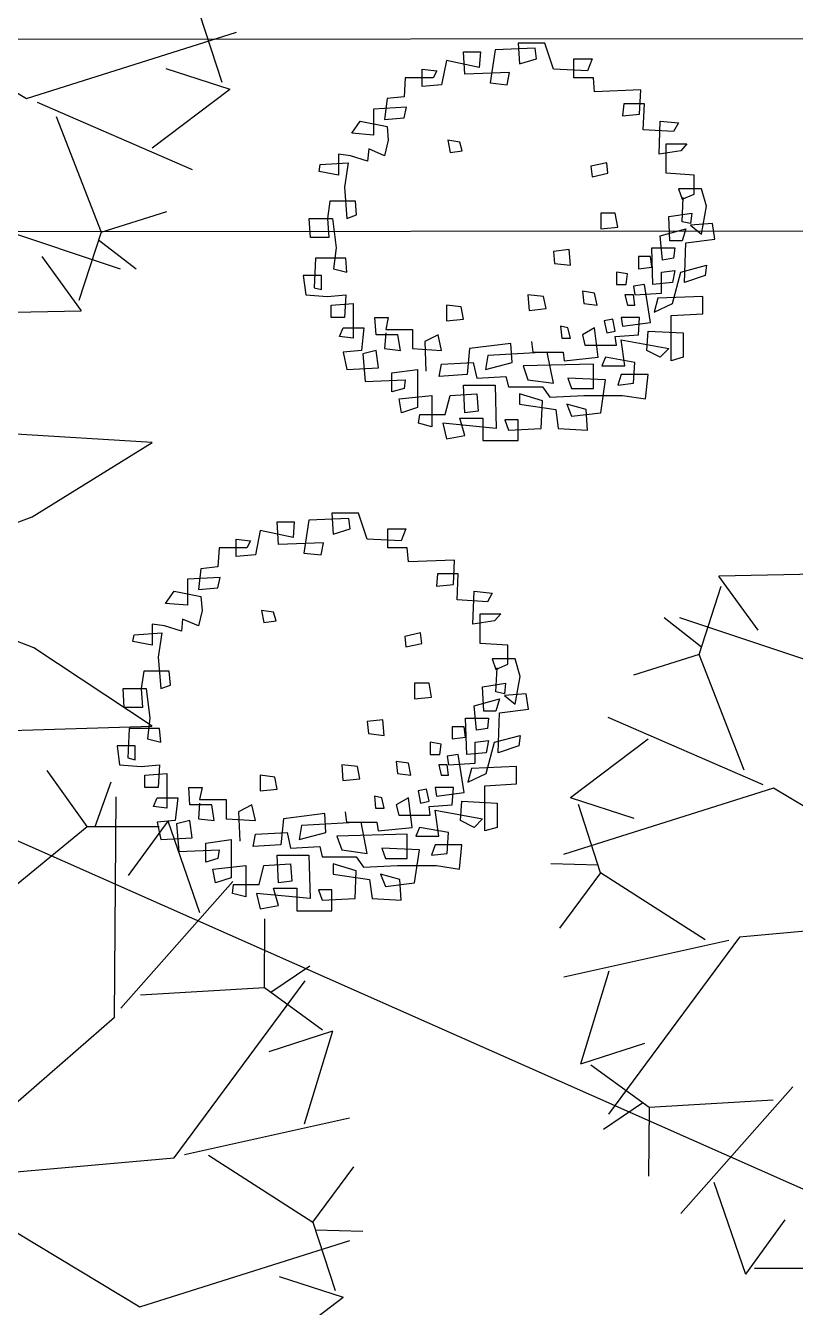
# Model space of a CAD drawing. Header units: millimetres. Extents: x 14950 to 15746, y 1103 to 1809.
# Drawn here: x 15452.535 to 15454.139, y 1468.151 to 1470.82 of the extents above; entities that cross this region are included whole.
import ezdxf
from ezdxf.xclip import XClip

# ---------------------------------------------------------------- set-up
doc = ezdxf.new("R2010")
doc.units = ezdxf.units.MM
doc.header["$LTSCALE"] = 10
doc.header["$MEASUREMENT"] = 0
doc.header["$XCLIPFRAME"] = 2
doc.layers.add('TZ-BASE', color=253, linetype='Continuous')

# ---------------------------------------------------------------- blocks, each defined once
blk = doc.blocks.new('JD-DGHCDGH7DFXH')
at = {"layer": 'TZ-BASE'}
for p, q in [((403.9344, -2.9129), (422.6982, -11.2342)), ((414.7624, -6.0924), (415.204, -6.3573)), ((400.0113, -6.2471), (469.9112, -6.1855)), ((415.5645, -6.181), (415.6108, -6.3233)), ((415.204, -6.3573), (415.6415, -6.2191)), ((416.2281, -6.2416), (416.2307, -6.285)), ((416.2838, -6.2416), (416.2281, -6.2416)), ((416.3015, -6.2958), (416.2838, -6.2416)), ((416.1143, -6.2596), (416.1497, -6.2596)), ((416.1168, -6.3066), (416.1143, -6.2596)), ((416.1497, -6.2596), (416.1472, -6.2922)), ((416.1801, -6.256), (416.17, -6.3247)), ((416.2635, -6.2524), (416.1801, -6.256)), ((416.2661, -6.2741), (416.2635, -6.2524)), ((415.4943, -6.2942), (415.6273, -6.3374)), ((416.0283, -6.2958), (416.0587, -6.2994)), ((416.0283, -6.3319), (416.0283, -6.2958)), ((416.0789, -6.2777), (416.0688, -6.3283)), ((416.1472, -6.2922), (416.0789, -6.2777)), ((416.2307, -6.285), (416.2661, -6.2741)), ((416.3723, -6.2994), (416.3015, -6.2958)), ((416.3445, -6.2741), (416.3824, -6.2741)), ((416.3445, -6.3139), (416.3445, -6.2741)), ((416.3824, -6.2741), (416.3723, -6.2994)), ((415.9929, -6.3139), (415.9904, -6.3536)), ((416.0511, -6.3139), (415.9929, -6.3139)), ((416.0587, -6.2994), (416.0511, -6.3139)), ((416.2104, -6.303), (416.1168, -6.3066)), ((416.17, -6.3247), (416.2054, -6.3283)), ((416.2054, -6.3283), (416.2104, -6.303)), ((416.385, -6.3139), (416.3445, -6.3139)), ((416.3875, -6.3428), (416.385, -6.3139)), ((415.4658, -6.4596), (415.6273, -6.3374)), ((416.0688, -6.3283), (416.0283, -6.3319)), ((416.4836, -6.3392), (416.3875, -6.3428)), ((416.4811, -6.3898), (416.4836, -6.3392)), ((415.2259, -6.3644), (415.5488, -6.5045)), ((415.9954, -6.3753), (415.9271, -6.3789)), ((415.955, -6.3572), (415.9499, -6.4006)), ((415.9904, -6.3536), (415.955, -6.3572)), ((415.9904, -6.397), (415.9954, -6.3753)), ((416.4482, -6.3681), (416.4457, -6.3934)), ((416.4912, -6.3681), (416.4482, -6.3681)), ((416.4887, -6.4223), (416.4912, -6.3681)), ((415.2654, -6.3945), (415.3592, -6.6356)), ((415.8816, -6.4295), (415.8993, -6.4042)), ((415.8993, -6.4042), (415.955, -6.4151)), ((415.9271, -6.3789), (415.9271, -6.4331)), ((415.9499, -6.4006), (415.9904, -6.397)), ((416.4457, -6.3934), (416.4811, -6.3898)), ((416.5216, -6.4729), (416.5241, -6.4042)), ((416.5241, -6.4042), (416.562, -6.4078)), ((415.9271, -6.4331), (415.8816, -6.4295)), ((415.955, -6.4151), (415.9575, -6.444)), ((416.5519, -6.4259), (416.4887, -6.4223)), ((416.562, -6.4078), (416.5519, -6.4259)), ((415.9575, -6.444), (415.9499, -6.4765)), ((416.1067, -6.4476), (416.0814, -6.444)), ((416.0814, -6.444), (416.0865, -6.4693)), ((416.1118, -6.4657), (416.1067, -6.4476)), ((416.5367, -6.4512), (416.5797, -6.4512)), ((416.5367, -6.5127), (416.5367, -6.4512)), ((416.5797, -6.4512), (416.5671, -6.4657)), ((415.8791, -6.4765), (415.8538, -6.4729)), ((415.8538, -6.4729), (415.8538, -6.5163)), ((415.9145, -6.4874), (415.8791, -6.4765)), ((415.917, -6.4621), (415.9145, -6.4874)), ((415.9499, -6.4765), (415.917, -6.4621)), ((416.0865, -6.4693), (416.1118, -6.4657)), ((416.5671, -6.4657), (416.5216, -6.4729)), ((415.8133, -6.5091), (415.8158, -6.4946)), ((415.8538, -6.5163), (415.8133, -6.5091)), ((415.8158, -6.4946), (415.874, -6.491)), ((415.874, -6.491), (415.8664, -6.5416)), ((416.4128, -6.491), (416.3799, -6.4982)), ((416.3799, -6.4982), (416.3824, -6.5199)), ((416.4153, -6.5127), (416.4128, -6.491)), ((416.3824, -6.5199), (416.4153, -6.5127)), ((416.5949, -6.5163), (416.5367, -6.5127)), ((416.5949, -6.556), (416.5949, -6.5163)), ((415.8664, -6.5416), (415.8715, -6.6066)), ((416.562, -6.5452), (416.5696, -6.5669)), ((416.6101, -6.5452), (416.562, -6.5452)), ((416.5696, -6.5669), (416.5949, -6.556)), ((416.5696, -6.6139), (416.5721, -6.5633)), ((416.6202, -6.5813), (416.6101, -6.5452)), ((400.0116, -6.6471), (469.9116, -6.5855)), ((414.964, -6.5663), (415.3991, -6.7117)), ((415.8361, -6.5705), (415.831, -6.6066)), ((415.8892, -6.5705), (415.8361, -6.5705)), ((415.8917, -6.5994), (415.8892, -6.5705)), ((416.6101, -6.6392), (416.6202, -6.5813)), ((415.3592, -6.6356), (415.4961, -6.5923)), ((415.7931, -6.6066), (415.8411, -6.6066)), ((415.7956, -6.6464), (415.7931, -6.6066)), ((415.831, -6.6066), (415.8335, -6.6464)), ((415.8411, -6.6066), (415.8487, -6.6681)), ((415.8715, -6.6066), (415.8917, -6.5994)), ((416.4305, -6.5958), (416.4001, -6.5958)), ((416.4001, -6.5958), (416.4001, -6.6283)), ((416.4356, -6.6247), (416.4305, -6.5958)), ((416.5418, -6.603), (416.5898, -6.5958)), ((416.5443, -6.6536), (416.5418, -6.603)), ((416.5873, -6.6175), (416.5696, -6.6139)), ((416.5898, -6.5958), (416.5873, -6.6175)), ((416.6328, -6.6175), (416.5873, -6.6211)), ((416.6379, -6.65), (416.6328, -6.6175)), ((415.3592, -6.6356), (415.313, -6.7779)), ((416.4001, -6.6283), (416.4356, -6.6247)), ((416.5241, -6.6428), (416.5772, -6.6283)), ((416.5291, -6.6934), (416.5241, -6.6428)), ((416.5772, -6.6283), (416.5696, -6.6536)), ((416.5873, -6.6211), (416.6101, -6.6392)), ((415.3542, -6.6512), (415.4321, -6.7117)), ((415.8335, -6.6464), (415.7956, -6.6464)), ((415.8487, -6.6681), (415.8437, -6.7115)), ((416.3344, -6.6717), (416.3015, -6.6753)), ((416.3369, -6.7042), (416.3344, -6.6717)), ((416.5064, -6.6681), (416.5544, -6.6681)), ((416.5089, -6.744), (416.5064, -6.6681)), ((416.5696, -6.6536), (416.5443, -6.6536)), ((416.5544, -6.6681), (416.5519, -6.6898)), ((416.5747, -6.7404), (416.5772, -6.6573)), ((416.5772, -6.6573), (416.6379, -6.65)), ((415.2359, -6.6859), (415.3181, -6.799)), ((415.8057, -6.6898), (415.8032, -6.7512)), ((415.869, -6.6898), (415.8057, -6.6898)), ((415.8715, -6.7187), (415.869, -6.6898)), ((416.3015, -6.6753), (416.304, -6.7006)), ((416.5038, -6.6862), (416.4786, -6.6862)), ((416.4786, -6.6862), (416.4786, -6.7115)), ((416.5064, -6.7079), (416.5038, -6.6862)), ((416.5519, -6.6898), (416.5291, -6.6934)), ((415.8437, -6.7115), (415.8715, -6.7187)), ((416.304, -6.7006), (416.3369, -6.7042)), ((416.4558, -6.7223), (416.433, -6.7187)), ((416.433, -6.7187), (416.433, -6.744)), ((416.4533, -6.744), (416.4558, -6.7223)), ((416.4786, -6.7115), (416.5064, -6.7079)), ((416.5266, -6.7187), (416.5544, -6.7151)), ((416.5266, -6.7621), (416.5266, -6.7187)), ((416.5544, -6.7151), (416.5494, -6.7404)), ((416.5494, -6.7838), (416.5671, -6.7187)), ((416.5671, -6.7187), (416.6202, -6.7042)), ((416.6202, -6.7042), (416.6177, -6.7259)), ((415.7804, -6.7259), (415.7855, -6.7657)), ((415.8184, -6.7259), (415.7804, -6.7259)), ((415.8032, -6.7512), (415.8184, -6.7548)), ((415.8184, -6.7548), (415.8184, -6.7259)), ((416.433, -6.744), (416.4533, -6.744)), ((416.4912, -6.744), (416.4684, -6.7476)), ((416.4684, -6.7476), (416.471, -6.7657)), ((416.5038, -6.8235), (416.4912, -6.744)), ((416.5494, -6.7404), (416.5089, -6.744)), ((416.6177, -6.7259), (416.5747, -6.7404)), ((415.7855, -6.7657), (415.831, -6.7693)), ((415.831, -6.7693), (415.869, -6.7657)), ((415.869, -6.7657), (415.8664, -6.8127)), ((416.2813, -6.7693), (416.2484, -6.7657)), ((416.2484, -6.7657), (416.2509, -6.7982)), ((416.2863, -6.7946), (416.2813, -6.7693)), ((416.3875, -6.7621), (416.3622, -6.7585)), ((416.3622, -6.7585), (416.3647, -6.7838)), ((416.3926, -6.7874), (416.3875, -6.7621)), ((416.4684, -6.7657), (416.4507, -6.7657)), ((416.4507, -6.7657), (416.4558, -6.7874)), ((416.471, -6.7874), (416.4684, -6.7657)), ((416.471, -6.7657), (416.5266, -6.7621)), ((416.519, -6.7729), (416.5114, -6.8018)), ((416.6126, -6.7693), (416.519, -6.7729)), ((416.6126, -6.8055), (416.6126, -6.7693)), ((415.1156, -6.8029), (415.3181, -6.799)), ((415.8386, -6.7874), (415.8841, -6.7838)), ((415.8386, -6.8127), (415.8386, -6.7874)), ((415.8841, -6.7838), (415.8841, -6.8561)), ((416.1093, -6.791), (416.0789, -6.7874)), ((416.0789, -6.7874), (416.0789, -6.8199)), ((416.1143, -6.8163), (416.1093, -6.791)), ((416.2509, -6.7982), (416.2863, -6.7946)), ((416.3647, -6.7838), (416.3926, -6.7874)), ((416.4558, -6.7874), (416.471, -6.7874)), ((416.5114, -6.8018), (416.5494, -6.7838)), ((416.5468, -6.8091), (416.6126, -6.8055)), ((415.8664, -6.8127), (415.8386, -6.8127)), ((415.9297, -6.8127), (415.9575, -6.8127)), ((415.9322, -6.8488), (415.9297, -6.8127)), ((415.9575, -6.8127), (415.9524, -6.838)), ((416.0789, -6.8199), (416.1143, -6.8163)), ((416.3318, -6.8344), (416.3167, -6.8308)), ((416.3167, -6.8308), (416.3192, -6.8561)), ((416.4254, -6.8163), (416.4077, -6.8199)), ((416.4077, -6.8199), (416.4128, -6.8452)), ((416.4305, -6.8416), (416.4254, -6.8163)), ((416.4431, -6.8127), (416.4457, -6.8308)), ((416.4811, -6.8127), (416.4431, -6.8127)), ((416.4457, -6.8308), (416.5038, -6.8235)), ((416.4786, -6.8488), (416.4811, -6.8127)), ((416.5468, -6.903), (416.5468, -6.8091)), ((415.8563, -6.8524), (415.8639, -6.8344)), ((415.8841, -6.8561), (415.8563, -6.8524)), ((415.8639, -6.8344), (415.9069, -6.8344)), ((415.9069, -6.8344), (415.9018, -6.8814)), ((415.9777, -6.8488), (415.9322, -6.8488)), ((415.9524, -6.8452), (415.9499, -6.8777)), ((415.9524, -6.838), (416.0081, -6.838)), ((415.9828, -6.8814), (415.9777, -6.8488)), ((416.0081, -6.838), (416.0081, -6.8777)), ((416.0612, -6.8488), (416.0334, -6.8633)), ((416.0688, -6.8814), (416.0612, -6.8488)), ((416.3192, -6.8561), (416.3369, -6.8561)), ((416.3369, -6.8561), (416.3318, -6.8344)), ((416.3875, -6.8344), (416.3622, -6.8488)), ((416.3622, -6.8488), (416.3673, -6.8705)), ((416.3951, -6.8958), (416.3875, -6.8344)), ((416.4128, -6.8452), (416.4305, -6.8416)), ((416.4305, -6.8524), (416.4786, -6.8488)), ((416.433, -6.8705), (416.4305, -6.8524)), ((416.4963, -6.8814), (416.4988, -6.8416)), ((416.4988, -6.8416), (416.5721, -6.8452)), ((416.5721, -6.8452), (416.5721, -6.8958)), ((415.9018, -6.8814), (415.8639, -6.885)), ((415.8639, -6.885), (415.8715, -6.9211)), ((415.9322, -6.8814), (415.9044, -6.8886)), ((415.9372, -6.9175), (415.9322, -6.8814)), ((415.9499, -6.8777), (415.9828, -6.8814)), ((416.0081, -6.8777), (416.0688, -6.8814)), ((416.0334, -6.8633), (416.0359, -6.9247)), ((416.127, -6.8777), (416.1219, -6.932)), ((416.213, -6.8669), (416.127, -6.8777)), ((416.2888, -6.885), (416.1649, -6.8922)), ((416.2155, -6.9067), (416.213, -6.8669)), ((416.256, -6.8633), (416.2585, -6.885)), ((416.2585, -6.885), (416.3217, -6.885)), ((416.3015, -6.95), (416.2888, -6.885)), ((416.3217, -6.885), (416.3243, -6.903)), ((416.3673, -6.8705), (416.433, -6.8705)), ((416.4431, -6.8597), (416.5418, -6.8777)), ((416.4507, -6.9139), (416.4431, -6.8597)), ((416.5241, -6.8958), (416.4963, -6.8814)), ((416.5418, -6.8777), (416.5241, -6.8958)), ((415.9044, -6.8886), (415.9094, -6.9464)), ((416.0637, -6.9356), (416.0688, -6.9103)), ((416.0688, -6.9103), (416.1345, -6.9067)), ((416.1345, -6.9067), (416.1421, -6.9392)), ((416.1649, -6.8922), (416.1598, -6.9211)), ((416.1598, -6.9211), (416.2155, -6.9067)), ((416.385, -6.9103), (416.2383, -6.9139)), ((416.3243, -6.903), (416.3951, -6.8958)), ((416.385, -6.9609), (416.385, -6.9103)), ((416.4103, -6.8958), (416.4027, -6.9139)), ((416.471, -6.9067), (416.4103, -6.8958)), ((416.4684, -6.95), (416.471, -6.9067)), ((416.5721, -6.8958), (416.5468, -6.903)), ((415.8715, -6.9211), (415.9372, -6.9175)), ((415.9651, -6.9283), (416.0182, -6.9211)), ((415.9651, -6.9681), (415.9651, -6.9283)), ((416.0182, -6.9211), (416.0182, -7.0006)), ((416.1219, -6.932), (416.0637, -6.9356)), ((416.1421, -6.9392), (416.2028, -6.9356)), ((416.2028, -6.9356), (416.2079, -6.9573)), ((416.2383, -6.9139), (416.2484, -6.9428)), ((416.3318, -6.9392), (416.3394, -6.9609)), ((416.4103, -6.9428), (416.3318, -6.9392)), ((416.4027, -6.9139), (416.4507, -6.9139)), ((416.4431, -6.932), (416.4356, -6.9537)), ((416.4988, -6.932), (416.4431, -6.932)), ((416.4937, -6.9826), (416.4988, -6.932)), ((415.9094, -6.9464), (415.9929, -6.9428)), ((415.9904, -6.9609), (415.9651, -6.9681)), ((415.9929, -6.9428), (415.9904, -6.9609)), ((416.1143, -6.9537), (416.1801, -6.9537)), ((416.1168, -7.0115), (416.1143, -6.9537)), ((416.1801, -6.9537), (416.1826, -7.044)), ((416.2079, -6.9573), (416.2787, -6.9573)), ((416.2484, -6.9428), (416.3015, -6.95)), ((416.2787, -6.9573), (416.2939, -6.979)), ((416.3394, -6.9609), (416.385, -6.9609)), ((416.4001, -7.0115), (416.4103, -6.9428)), ((416.4356, -6.9537), (416.4684, -6.95)), ((415.9802, -6.9826), (416.0485, -6.9753)), ((415.9853, -7.0115), (415.9802, -6.9826)), ((416.0485, -6.9753), (416.0485, -7.0404)), ((416.0764, -7.0151), (416.0865, -6.9753)), ((416.0865, -6.9753), (416.1421, -6.9717)), ((416.1421, -6.9717), (416.1447, -7.0079)), ((416.2307, -6.9717), (416.2307, -6.9934)), ((416.2787, -6.9862), (416.2307, -6.9717)), ((416.2762, -7.044), (416.2787, -6.9862)), ((416.2939, -6.979), (416.3647, -6.9753)), ((416.3647, -6.9753), (416.4457, -6.9753)), ((416.4457, -6.9753), (416.4937, -6.9826)), ((416.0182, -7.0006), (415.9853, -7.0115)), ((416.0207, -7.0332), (416.0232, -7.0151)), ((416.0232, -7.0151), (416.0764, -7.0151)), ((416.1447, -7.0079), (416.1168, -7.0115)), ((416.2307, -6.9934), (416.3065, -7.0043)), ((416.3065, -7.0043), (416.3116, -7.044)), ((416.3293, -6.9934), (416.3394, -7.0187)), ((416.3698, -7.0043), (416.3293, -6.9934)), ((416.3394, -7.0187), (416.4001, -7.0115)), ((416.3723, -7.0476), (416.3698, -7.0043)), ((416.0485, -7.0404), (416.0207, -7.0332)), ((416.0713, -7.0332), (416.0789, -7.0657)), ((416.1826, -7.044), (416.0713, -7.0332)), ((416.1067, -7.0223), (416.1548, -7.0223)), ((416.1168, -7.0585), (416.1067, -7.0223)), ((416.1548, -7.0223), (416.1548, -7.0693)), ((416.2003, -7.0259), (416.2079, -7.0476)), ((416.2281, -7.0259), (416.2003, -7.0259)), ((416.2079, -7.0476), (416.2762, -7.044)), ((416.2281, -7.0693), (416.2281, -7.0259)), ((416.3116, -7.044), (416.3723, -7.0476)), ((416.0789, -7.0657), (416.1168, -7.0585)), ((416.1548, -7.0693), (416.2281, -7.0693)), ((415.8756, -7.2313), (415.7922, -7.2349)), ((415.8402, -7.2205), (415.8428, -7.2639)), ((415.8959, -7.2205), (415.8402, -7.2205)), ((415.8782, -7.253), (415.8756, -7.2313)), ((415.9136, -7.2747), (415.8959, -7.2205)), ((415.691, -7.2566), (415.6809, -7.3072)), ((415.7593, -7.2711), (415.691, -7.2566)), ((415.7264, -7.2386), (415.7618, -7.2386)), ((415.7289, -7.2855), (415.7264, -7.2386)), ((415.7618, -7.2386), (415.7593, -7.2711)), ((415.7922, -7.2349), (415.782, -7.3036)), ((415.8428, -7.2639), (415.8782, -7.253)), ((415.9566, -7.253), (415.9945, -7.253)), ((415.9566, -7.2928), (415.9566, -7.253)), ((415.9945, -7.253), (415.9844, -7.2783)), ((415.6404, -7.2747), (415.6708, -7.2783)), ((415.6404, -7.3108), (415.6404, -7.2747)), ((415.6708, -7.2783), (415.6632, -7.2928)), ((415.8225, -7.2819), (415.7289, -7.2855)), ((415.8175, -7.3072), (415.8225, -7.2819)), ((415.9844, -7.2783), (415.9136, -7.2747)), ((415.605, -7.2928), (415.6025, -7.3325)), ((415.6632, -7.2928), (415.605, -7.2928)), ((415.6809, -7.3072), (415.6404, -7.3108)), ((415.782, -7.3036), (415.8175, -7.3072)), ((415.9971, -7.2928), (415.9566, -7.2928)), ((415.9996, -7.3217), (415.9971, -7.2928)), ((415.567, -7.3361), (415.562, -7.3795)), ((415.6025, -7.3325), (415.567, -7.3361)), ((416.0957, -7.3181), (415.9996, -7.3217)), ((416.0932, -7.3687), (416.0957, -7.3181)), ((415.6075, -7.3542), (415.5392, -7.3578)), ((415.5392, -7.3578), (415.5392, -7.4121)), ((415.6025, -7.3759), (415.6075, -7.3542)), ((416.0603, -7.347), (416.0578, -7.3723)), ((416.1033, -7.347), (416.0603, -7.347)), ((416.1008, -7.4012), (416.1033, -7.347)), ((416.8488, -7.3474), (416.6464, -7.3514)), ((416.7285, -7.4644), (416.6464, -7.3514)), ((415.4937, -7.4084), (415.5114, -7.3831)), ((415.5114, -7.3831), (415.567, -7.394)), ((415.562, -7.3795), (415.6025, -7.3759)), ((416.0578, -7.3723), (416.0932, -7.3687)), ((416.1336, -7.4518), (416.1362, -7.3831)), ((416.1362, -7.3831), (416.1741, -7.3868)), ((416.1741, -7.3868), (416.164, -7.4048)), ((416.6052, -7.5148), (416.6514, -7.3724)), ((415.5392, -7.4121), (415.4937, -7.4084)), ((415.567, -7.394), (415.5696, -7.4229)), ((416.164, -7.4048), (416.1008, -7.4012)), ((415.5291, -7.441), (415.5266, -7.4663)), ((415.562, -7.4554), (415.5291, -7.441)), ((415.5696, -7.4229), (415.562, -7.4554)), ((415.7188, -7.4265), (415.6935, -7.4229)), ((415.6935, -7.4229), (415.6986, -7.4482)), ((415.6986, -7.4482), (415.7239, -7.4446)), ((415.7239, -7.4446), (415.7188, -7.4265)), ((416.1792, -7.4446), (416.1336, -7.4518)), ((416.1488, -7.4301), (416.1918, -7.4301)), ((416.1488, -7.4916), (416.1488, -7.4301)), ((416.1918, -7.4301), (416.1792, -7.4446)), ((416.6103, -7.4992), (416.5323, -7.4386)), ((417.0005, -7.584), (416.5653, -7.4387)), ((415.4279, -7.4735), (415.4861, -7.4699)), ((415.4912, -7.4554), (415.4659, -7.4518)), ((415.4659, -7.4518), (415.4659, -7.4952)), ((415.4861, -7.4699), (415.4785, -7.5205)), ((415.5266, -7.4663), (415.4912, -7.4554)), ((416.0249, -7.4699), (415.992, -7.4771)), ((416.0274, -7.4916), (416.0249, -7.4699)), ((415.4254, -7.488), (415.4279, -7.4735)), ((415.4659, -7.4952), (415.4254, -7.488)), ((415.992, -7.4771), (415.9945, -7.4988)), ((415.9945, -7.4988), (416.0274, -7.4916)), ((416.207, -7.4952), (416.1488, -7.4916)), ((416.207, -7.5349), (416.207, -7.4952)), ((415.4785, -7.5205), (415.4836, -7.5856)), ((416.1741, -7.5241), (416.1817, -7.5458)), ((416.2222, -7.5241), (416.1741, -7.5241)), ((416.2323, -7.5603), (416.2222, -7.5241)), ((416.6052, -7.5148), (416.4683, -7.558)), ((416.699, -7.7558), (416.6052, -7.5148)), ((415.4482, -7.5494), (415.4431, -7.5856)), ((415.5013, -7.5494), (415.4482, -7.5494)), ((415.5038, -7.5783), (415.5013, -7.5494)), ((416.1817, -7.5458), (416.207, -7.5349)), ((416.1817, -7.5928), (416.1842, -7.5422)), ((415.4836, -7.5856), (415.5038, -7.5783)), ((416.0426, -7.5747), (416.0122, -7.5747)), ((416.0122, -7.5747), (416.0122, -7.6072)), ((416.0476, -7.6036), (416.0426, -7.5747)), ((416.1539, -7.5819), (416.2019, -7.5747)), ((416.2019, -7.5747), (416.1994, -7.5964)), ((416.2222, -7.6181), (416.2323, -7.5603)), ((415.4052, -7.5856), (415.4532, -7.5856)), ((415.4077, -7.6253), (415.4052, -7.5856)), ((415.4431, -7.5856), (415.4456, -7.6253)), ((415.4532, -7.5856), (415.4608, -7.647)), ((416.0122, -7.6072), (416.0476, -7.6036)), ((416.1564, -7.6325), (416.1539, -7.5819)), ((416.1994, -7.5964), (416.1817, -7.5928)), ((416.2449, -7.5964), (416.1994, -7.6)), ((416.1994, -7.6), (416.2222, -7.6181)), ((416.25, -7.6289), (416.2449, -7.5964)), ((415.4456, -7.6253), (415.4077, -7.6253)), ((416.1362, -7.6217), (416.1893, -7.6072)), ((416.1412, -7.6723), (416.1362, -7.6217)), ((416.1817, -7.6325), (416.1564, -7.6325)), ((416.1893, -7.6072), (416.1817, -7.6325)), ((416.1893, -7.6362), (416.25, -7.6289)), ((415.4608, -7.647), (415.4557, -7.6904)), ((415.9465, -7.6506), (415.9136, -7.6542)), ((415.9136, -7.6542), (415.9161, -7.6795)), ((415.949, -7.6831), (415.9465, -7.6506)), ((416.1185, -7.647), (416.1665, -7.647)), ((416.121, -7.7229), (416.1185, -7.647)), ((416.1665, -7.647), (416.164, -7.6687)), ((416.1868, -7.7193), (416.1893, -7.6362)), ((416.7386, -7.7859), (416.4156, -7.6458)), ((415.4178, -7.6687), (415.4153, -7.7301)), ((415.481, -7.6687), (415.4178, -7.6687)), ((415.4836, -7.6976), (415.481, -7.6687)), ((415.9161, -7.6795), (415.949, -7.6831)), ((416.1159, -7.6651), (416.0906, -7.6651)), ((416.0906, -7.6651), (416.0906, -7.6904)), ((416.1185, -7.6868), (416.1159, -7.6651)), ((416.164, -7.6687), (416.1412, -7.6723)), ((416.1792, -7.6976), (416.2323, -7.6831)), ((416.2323, -7.6831), (416.2298, -7.7048)), ((415.3925, -7.7048), (415.3976, -7.7446)), ((415.4305, -7.7048), (415.3925, -7.7048)), ((415.4305, -7.7338), (415.4305, -7.7048)), ((415.4557, -7.6904), (415.4836, -7.6976)), ((416.0679, -7.7012), (416.0451, -7.6976)), ((416.0451, -7.6976), (416.0451, -7.7229)), ((416.0653, -7.7229), (416.0679, -7.7012)), ((416.0906, -7.6904), (416.1185, -7.6868)), ((416.1387, -7.6976), (416.1665, -7.694)), ((416.1387, -7.741), (416.1387, -7.6976)), ((416.1665, -7.694), (416.1615, -7.7193)), ((416.1615, -7.7627), (416.1792, -7.6976)), ((416.2298, -7.7048), (416.1868, -7.7193)), ((416.4987, -7.6908), (416.3372, -7.8129)), ((415.4153, -7.7301), (415.4305, -7.7338)), ((415.9996, -7.741), (415.9743, -7.7374)), ((415.9743, -7.7374), (415.9768, -7.7627)), ((416.0451, -7.7229), (416.0653, -7.7229)), ((416.1033, -7.7229), (416.0805, -7.7265)), ((416.0805, -7.7265), (416.0831, -7.7446)), ((416.1159, -7.8024), (416.1033, -7.7229)), ((416.1615, -7.7193), (416.121, -7.7229)), ((415.3306, -7.8728), (415.2472, -7.756)), ((415.3976, -7.7446), (415.4431, -7.7482)), ((415.4431, -7.7482), (415.481, -7.7446)), ((415.4507, -7.7663), (415.4962, -7.7627)), ((415.4507, -7.7916), (415.4507, -7.7663)), ((415.481, -7.7446), (415.4785, -7.7916)), ((415.4962, -7.7627), (415.4962, -7.835)), ((415.7213, -7.7699), (415.691, -7.7663)), ((415.691, -7.7663), (415.691, -7.7988)), ((415.8933, -7.7482), (415.8605, -7.7446)), ((415.8605, -7.7446), (415.863, -7.7771)), ((415.8984, -7.7735), (415.8933, -7.7482)), ((415.9768, -7.7627), (416.0046, -7.7663)), ((416.0046, -7.7663), (415.9996, -7.741)), ((416.0805, -7.7446), (416.0628, -7.7446)), ((416.0628, -7.7446), (416.0679, -7.7663)), ((416.0679, -7.7663), (416.0831, -7.7663)), ((416.0831, -7.7663), (416.0805, -7.7446)), ((416.0831, -7.7446), (416.1387, -7.741)), ((416.1311, -7.7518), (416.1235, -7.7807)), ((416.1235, -7.7807), (416.1615, -7.7627)), ((416.2247, -7.7482), (416.1311, -7.7518)), ((416.2247, -7.7844), (416.2247, -7.7482)), ((415.347, -7.8728), (415.3805, -7.7799)), ((415.4785, -7.7916), (415.4507, -7.7916)), ((415.5418, -7.7916), (415.5696, -7.7916)), ((415.5443, -7.8277), (415.5418, -7.7916)), ((415.5696, -7.7916), (415.5645, -7.8169)), ((415.7264, -7.7952), (415.7213, -7.7699)), ((415.863, -7.7771), (415.8984, -7.7735)), ((416.0552, -7.7916), (416.0578, -7.8097)), ((416.0932, -7.7916), (416.0552, -7.7916)), ((416.0906, -7.8277), (416.0932, -7.7916)), ((416.1589, -7.788), (416.2247, -7.7844)), ((416.1589, -7.882), (416.1589, -7.788)), ((416.7604, -7.793), (416.3229, -7.9312)), ((417.2021, -8.058), (416.7604, -7.793)), ((415.3869, -8.2701), (415.3907, -7.8113)), ((415.4684, -7.8313), (415.476, -7.8133)), ((415.476, -7.8133), (415.519, -7.8133)), ((415.519, -7.8133), (415.5139, -7.8603)), ((415.5645, -7.8169), (415.6202, -7.8169)), ((415.6202, -7.8169), (415.6202, -7.8566)), ((415.691, -7.7988), (415.7264, -7.7952)), ((415.9439, -7.8133), (415.9288, -7.8097)), ((415.9288, -7.8097), (415.9313, -7.835)), ((415.949, -7.835), (415.9439, -7.8133)), ((415.9996, -7.8133), (415.9743, -7.8277)), ((416.0072, -7.8747), (415.9996, -7.8133)), ((416.0375, -7.7952), (416.0198, -7.7988)), ((416.0198, -7.7988), (416.0249, -7.8241)), ((416.0426, -7.8205), (416.0375, -7.7952)), ((416.0578, -7.8097), (416.1159, -7.8024)), ((416.4701, -7.8561), (416.3372, -7.8129)), ((415.4962, -7.835), (415.4684, -7.8313)), ((415.5898, -7.8277), (415.5443, -7.8277)), ((415.5645, -7.8241), (415.562, -7.8566)), ((415.5949, -7.8603), (415.5898, -7.8277)), ((415.6733, -7.8277), (415.6455, -7.8422)), ((415.6455, -7.8422), (415.648, -7.9036)), ((415.6809, -7.8603), (415.6733, -7.8277)), ((415.8251, -7.8458), (415.739, -7.8566)), ((415.8276, -7.8856), (415.8251, -7.8458)), ((415.8681, -7.8422), (415.8706, -7.8639)), ((415.9313, -7.835), (415.949, -7.835)), ((415.9743, -7.8277), (415.9793, -7.8494)), ((416.0249, -7.8241), (416.0426, -7.8205)), ((416.0426, -7.8313), (416.0906, -7.8277)), ((416.0451, -7.8494), (416.0426, -7.8313)), ((416.0552, -7.8386), (416.1539, -7.8566)), ((416.0628, -7.8928), (416.0552, -7.8386)), ((416.1083, -7.8603), (416.1109, -7.8205)), ((416.1109, -7.8205), (416.1842, -7.8241)), ((416.1842, -7.8241), (416.1842, -7.8747)), ((416.3999, -7.9693), (416.3536, -7.827)), ((415.1303, -8.0365), (415.3306, -7.8728)), ((415.3306, -7.8728), (415.4803, -7.8728)), ((415.4166, -7.9746), (415.4988, -7.8615)), ((415.5139, -7.8603), (415.476, -7.8639)), ((415.476, -7.8639), (415.4836, -7.9)), ((415.5651, -8.0528), (415.4988, -7.8615)), ((415.5443, -7.8603), (415.5165, -7.8675)), ((415.5165, -7.8675), (415.5215, -7.9253)), ((415.5493, -7.8964), (415.5443, -7.8603)), ((415.562, -7.8566), (415.5949, -7.8603)), ((415.6202, -7.8566), (415.6809, -7.8603)), ((415.739, -7.8566), (415.734, -7.9109)), ((415.777, -7.8711), (415.7719, -7.9)), ((415.9009, -7.8639), (415.777, -7.8711)), ((415.8706, -7.8639), (415.9338, -7.8639)), ((415.9136, -7.9289), (415.9009, -7.8639)), ((415.9338, -7.8639), (415.9363, -7.882)), ((415.9793, -7.8494), (416.0451, -7.8494)), ((416.1362, -7.8747), (416.1083, -7.8603)), ((416.1539, -7.8566), (416.1362, -7.8747)), ((415.4836, -7.9), (415.5493, -7.8964)), ((415.5772, -7.9073), (415.6303, -7.9)), ((415.6303, -7.9), (415.6303, -7.9795)), ((415.6758, -7.9145), (415.6809, -7.8892)), ((415.6809, -7.8892), (415.7466, -7.8856)), ((415.7466, -7.8856), (415.7542, -7.9181)), ((415.7719, -7.9), (415.8276, -7.8856)), ((415.9971, -7.8892), (415.8503, -7.8928)), ((415.8503, -7.8928), (415.8605, -7.9217)), ((415.9363, -7.882), (416.0072, -7.8747)), ((415.9971, -7.9398), (415.9971, -7.8892)), ((416.0223, -7.8747), (416.0148, -7.8928)), ((416.0148, -7.8928), (416.0628, -7.8928)), ((416.0831, -7.8856), (416.0223, -7.8747)), ((416.0805, -7.9289), (416.0831, -7.8856)), ((416.1842, -7.8747), (416.1589, -7.882)), ((415.5215, -7.9253), (415.605, -7.9217)), ((415.5772, -7.947), (415.5772, -7.9073)), ((415.605, -7.9217), (415.6025, -7.9398)), ((415.734, -7.9109), (415.6758, -7.9145)), ((415.7542, -7.9181), (415.8149, -7.9145)), ((415.8149, -7.9145), (415.82, -7.9362)), ((415.8605, -7.9217), (415.9136, -7.9289)), ((415.9439, -7.9181), (415.9515, -7.9398)), ((416.0223, -7.9217), (415.9439, -7.9181)), ((416.0122, -7.9904), (416.0223, -7.9217)), ((416.0552, -7.9109), (416.0476, -7.9326)), ((416.1109, -7.9109), (416.0552, -7.9109)), ((416.1058, -7.9615), (416.1109, -7.9109)), ((415.6025, -7.9398), (415.5772, -7.947)), ((415.6986, -7.9542), (415.7542, -7.9506)), ((415.7264, -7.9326), (415.7922, -7.9326)), ((415.7289, -7.9904), (415.7264, -7.9326)), ((415.7542, -7.9506), (415.7568, -7.9868)), ((415.7922, -7.9326), (415.7947, -8.0229)), ((415.82, -7.9362), (415.8908, -7.9362)), ((415.8428, -7.9506), (415.8428, -7.9723)), ((415.8908, -7.9651), (415.8428, -7.9506)), ((415.8908, -7.9362), (415.906, -7.9579)), ((415.9515, -7.9398), (415.9971, -7.9398)), ((416.0476, -7.9326), (416.0805, -7.9289)), ((416.3948, -7.9537), (416.2962, -7.9506)), ((415.5923, -7.9615), (415.6606, -7.9542)), ((415.5974, -7.9904), (415.5923, -7.9615)), ((415.6303, -7.9795), (415.5974, -7.9904)), ((415.6606, -7.9542), (415.6606, -8.0193)), ((415.6885, -7.994), (415.6986, -7.9542)), ((415.8428, -7.9723), (415.9186, -7.9832)), ((415.8883, -8.0229), (415.8908, -7.9651)), ((415.906, -7.9579), (415.9768, -7.9542)), ((415.9414, -7.9723), (415.9515, -7.9976)), ((415.9819, -7.9832), (415.9414, -7.9723)), ((415.9768, -7.9542), (416.0578, -7.9542)), ((416.0578, -7.9542), (416.1058, -7.9615)), ((416.3999, -7.9693), (416.3146, -8.0848)), ((416.6175, -8.1092), (416.3999, -7.9693)), ((415.4004, -8.2515), (415.6335, -7.9877)), ((415.6328, -8.0121), (415.6353, -7.994)), ((415.6353, -7.994), (415.6885, -7.994)), ((415.7188, -8.0012), (415.7669, -8.0012)), ((415.7289, -8.0374), (415.7188, -8.0012)), ((415.7568, -7.9868), (415.7289, -7.9904)), ((415.7669, -8.0012), (415.7669, -8.0482)), ((415.8124, -8.0048), (415.82, -8.0265)), ((415.8402, -8.0048), (415.8124, -8.0048)), ((415.8402, -8.0482), (415.8402, -8.0048)), ((415.9186, -7.9832), (415.9237, -8.0229)), ((415.9515, -7.9976), (416.0122, -7.9904)), ((415.9844, -8.0265), (415.9819, -7.9832)), ((415.6606, -8.0193), (415.6328, -8.0121)), ((415.6834, -8.0121), (415.691, -8.0446)), ((415.7947, -8.0229), (415.6834, -8.0121)), ((415.82, -8.0265), (415.8883, -8.0229)), ((415.9237, -8.0229), (415.9844, -8.0265)), ((415.691, -8.0446), (415.7289, -8.0374)), ((415.7669, -8.0482), (415.8402, -8.0482)), ((417.2021, -8.058), (416.689, -8.1032)), ((415.6995, -8.2085), (415.7007, -8.065)), ((416.6672, -8.1103), (416.3236, -8.1868)), ((416.689, -8.1032), (416.4163, -8.4722)), ((415.7128, -8.2181), (415.7945, -8.1627)), ((416.4172, -8.1743), (416.3583, -8.3681)), ((415.4412, -8.2232), (415.6995, -8.2085)), ((415.5115, -8.563), (415.7842, -8.1941)), ((415.6995, -8.2085), (415.8206, -8.2965)), ((414.9985, -8.6083), (415.3869, -8.2701)), ((415.7093, -8.3414), (415.8422, -8.2982)), ((415.7834, -8.4919), (415.8422, -8.2982)), ((416.4913, -8.3249), (416.3583, -8.3681)), ((416.501, -8.4578), (416.3799, -8.3698)), ((416.8001, -8.4147), (416.5671, -8.6785)), ((416.4878, -8.4481), (416.4061, -8.5036)), ((416.501, -8.4578), (416.4998, -8.6013)), ((416.7593, -8.443), (416.501, -8.4578)), ((415.5333, -8.5559), (415.877, -8.4795)), ((414.9985, -8.6083), (415.5115, -8.563)), ((415.583, -8.557), (415.8006, -8.6969)), ((415.8006, -8.6969), (415.8859, -8.5815)), ((414.9985, -8.6083), (415.4401, -8.8732)), ((416.6355, -8.6134), (416.7018, -8.8048)), ((415.8006, -8.6969), (415.8469, -8.8393)), ((416.7839, -8.6917), (416.7018, -8.8048)), ((415.8057, -8.7125), (415.9044, -8.7157)), ((415.4401, -8.8732), (415.8776, -8.7351)), ((416.8699, -8.7935), (416.7202, -8.7935)), ((415.7304, -8.8101), (415.8634, -8.8533)), ((415.7019, -8.9755), (415.8634, -8.8533))]:
    blk.add_line(p, q, dxfattribs=at)
for centre, radius, start, end in [((415.2354, -8.4191), 1.3653, 80.3031, 129.6968), ((414.5563, -5.8847), 1.4965, 262.5921, 307.4077), ((414.5933, -8.7144), 1.3653, 50.3031, 99.6968), ((415.2724, -6.18), 1.4965, 232.5921, 277.4077)]:
    blk.add_arc(centre, radius, start, end, dxfattribs=at)

msp = doc.modelspace()

# ---------------------------------------------------------------- block references
at = {"layer": 'TZ-BASE'}
ref = msp.add_blockref('JD-DGHCDGH7DFXH', (15037.333, 1477.0248), dxfattribs=at)
XClip(ref).set_block_clipping_path([(-0.066111234, 74.999970863), (699.933616811, 75.6206052864), (700.0658361092, -74.3793364424), (0.0661112341, -74.999970863)])

doc.saveas('drawing.dxf')
